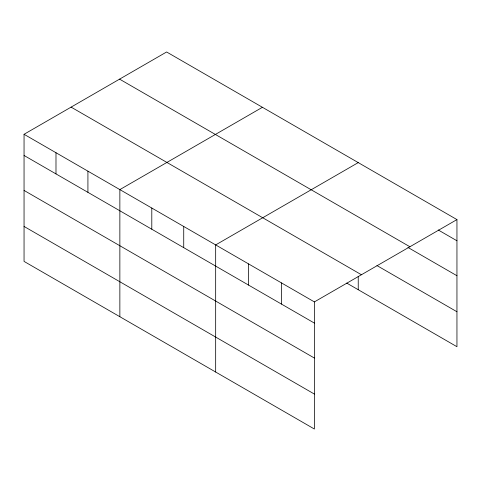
<?xml version="1.0" encoding="UTF-8"?>
<svg xmlns="http://www.w3.org/2000/svg" width="481" height="481" viewBox="0 0 481 481"><rect width="100%" height="100%" fill="white"/><g stroke="black" fill="none" stroke-linecap="round" stroke-linejoin="round"><path stroke-width="0.72" d="M314.382 358.05L314.382 301.906L24.05 134.289L24.05 261.405L314.382 429.022L314.382 358.05L24.05 190.428M346.741 283.081L456.95 346.711L456.95 219.595L166.618 51.978L24.05 134.289M262.428 107.293L119.859 189.604L119.859 316.72M358.237 162.608L215.668 244.919L215.668 372.035M314.382 301.906L456.95 219.595M438.239 229.972L456.95 240.777M119.571 79.137L409.902 246.759M407.918 247.426L456.95 275.733M376.948 265.566L456.95 311.754M71.098 107.125L361.429 274.747M24.05 155.471L314.382 323.088M24.05 226.443L314.382 394.065M358.237 276.334L358.237 289.718M281.475 282.912L281.475 304.094M248.569 263.913L248.569 285.095M183.73 226.479L183.73 247.661M151.798 208.039L151.798 229.221M87.921 171.164L87.921 192.346M55.988 152.724L55.988 173.906"/></g></svg>
